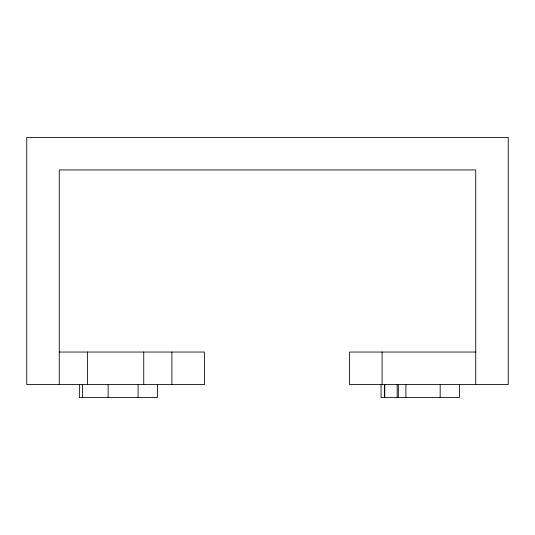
<?xml version="1.0" encoding="UTF-8"?>
<svg xmlns="http://www.w3.org/2000/svg" width="535" height="535" viewBox="0 0 535 535"><rect width="100%" height="100%" fill="white"/><g stroke="black" fill="none" stroke-linecap="round" stroke-linejoin="round"><path stroke-width="0.8" d="M59.265 352.043L204.423 352.043L204.423 384.558L26.75 384.558L26.75 137.435L508.25 137.435L508.25 384.558L349.569 384.558L349.569 352.043L475.735 352.043M475.735 384.558L475.735 169.949L59.265 169.949L59.265 384.558M459.478 384.558L459.478 397.565L381.06 397.565L381.06 384.558M440.171 384.558L440.171 397.565M405.884 384.558L405.884 397.565M398.314 384.558L398.314 397.565M397.184 384.558L397.184 397.565M384.765 384.558L384.765 397.565M384.538 384.558L384.538 397.565M382.09 352.043L382.09 384.558M171.902 352.043L171.902 384.558M157.404 384.558L157.404 397.565L79.361 397.565L79.361 384.558M143.748 352.043L143.748 384.558M138.104 384.558L138.104 397.565M108.123 384.558L108.123 397.565M87.426 352.043L87.426 384.558M82.464 384.558L82.464 397.565"/></g></svg>
